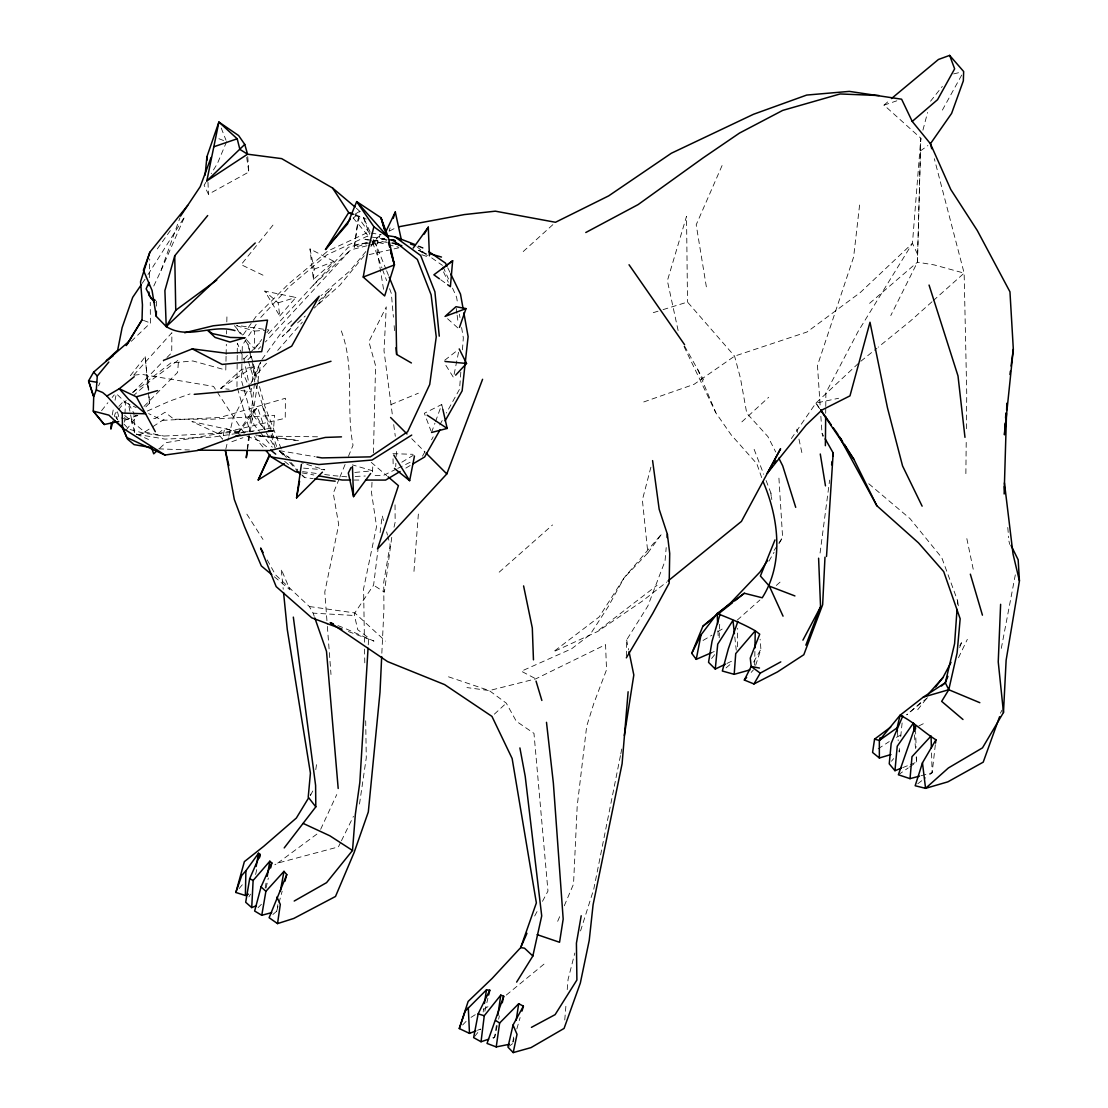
<?xml version="1.0" encoding="UTF-8"?>
<svg xmlns="http://www.w3.org/2000/svg" width="1108" height="1108" viewBox="0 0 1108 1108"><rect width="100%" height="100%" fill="white"/><g stroke="black" fill="none" stroke-linecap="round" stroke-linejoin="round"><path stroke-width="0.75" stroke-dasharray="5 3.75" d="M246.918 340.128L254.605 349.006L254.618 331.084L233.719 324.907L242.513 335.059M236.974 386.609L237.237 354.879M237.251 353.203L237.334 343.189L243.954 359.047L255.062 413.547L275.13 447.895L269.743 430.181M825.695 413.298L825.751 408.187M825.765 406.47L825.889 392.841L858.132 331.43L912.452 243.289L920.817 138.209L884.018 105.135L890.25 99.637M965.871 473.642L966.245 439.087M966.37 428.713L966.744 394.143L964.14 273.136L934.321 158.679M626.352 656.213L626.629 639.939L647.848 606.021L665.049 560.98L666.199 547.587M737.374 646.767L737.693 628.278M754.659 665.146L754.894 651.407M149.331 277.706L149.719 259.023M156.491 306.113L156.602 301.002M226.074 356.305L225.783 370.058L192.847 360.945L170.854 362.967L148.306 380.39L148.777 390.196M226.115 354.588L226.337 344.269M226.558 333.937L226.628 330.503M226.808 321.902L226.96 315.018M869.6 303.329L917.424 262.194L920.817 138.209L917.424 262.194L890.777 315.558M719.189 637.779L719.688 624.303M124.636 422.106L124.899 415.542M124.969 413.893L125.439 402.412L116.326 393.686L115.066 400.21M372.011 482.285L371.512 492.644L376.568 526.48L363.604 588.694L364.449 642.197M372.51 471.911L372.925 463.269M373.424 452.909L375.584 365.751L368.881 341.652L386.276 306.861L384.005 350.793L392.551 416.276M381.844 653.208L383.936 609.109L383.728 582.309L390.127 544.831L387.925 536.743M395.708 466.662L395.875 463.269M396.207 456.482L396.609 447.992M368.258 644.828L368.687 637.945L357.745 629.718L354.477 615.508L354.795 612.932L373.59 585.163L378.008 549.582M957.395 604.262L957.631 600.827L941.772 557.67L910.07 518.669L868.492 483.517M460.817 372.094L459.571 389.185L446.372 413.007M462.438 349.865L463.324 337.898L461.357 326.043M313.356 279.396L314.146 269.189L310.005 248.94L333.965 261.405L313.356 279.396L310.005 248.94M413.976 571.382L418.478 512.561M564.761 1019.997L566.133 1003.114M567.227 989.61L568.058 979.486L574.83 953.032M899.53 748.62L899.184 752.055L898.907 748.828M900.735 736.598L902.12 722.845M247.222 449.266L255.283 376.111L260.435 362.316M859.6 205.022L853.631 257.001L817.469 365.515L820.294 407.827M935.346 744.728L932.133 772.761L926.911 776.763M240.935 390.57L251.045 391.678L251.433 388.326M252.236 381.609L254.051 366.499L241.558 369.504L220.714 388.34L229.134 389.268M380.099 532.643L382.205 515.705L383.52 520.566M820.072 553.031L829.629 480.11M370.321 242.61L354.269 247.513L358.452 217.57L370.224 234.203M315.794 769.631L316.722 763.066M496.384 1025.399L494.68 1037.185L492.132 1039.276M359.504 804.034L366.277 757.817L365.654 718.123M483.171 1012.006L483.684 1008.599M247.569 449.252L257.652 382.897M257.915 381.194L260.754 362.482M512.838 1041.991L513.863 1035.329M354.269 247.513L358.452 217.57M265.172 888.062L266.336 881.359M272.887 914.488L276.654 911.261L277.886 904.613M1001.3 648.374L1015.316 574.83M112.24 414.904L113.501 408.367M239.245 433.297L224.702 428.187L222.542 439.225L218.068 433.588L191.933 421.552L244.48 433.006M458.532 352.289L453.491 377.468L445.056 364.006M620.452 755.601L593.763 889.156L580.343 931.537M620.785 753.939L621.782 748.925M497.215 1025.717L494.68 1037.185L491.647 1038.196M498.655 1019.18L499.376 1015.898M391.761 537.325L384.393 592.157L373.59 585.163M394.019 527.2L395.154 522.145L395.016 502.049M266.031 888.076L268.344 878.007M255.602 874.489L257.153 867.827M484.847 1011.23L487.894 998.294M225.797 449.183L228.497 437.771M228.871 436.136L233.123 418.215L248.691 388.548M650.895 467.174L642.377 499.957L647.848 552.934L624.233 577.67L599.206 616.907L553.363 651.85L597.808 631.421L642.668 600.896L666.684 582.06M922.922 130.162L927.576 112.476M114.304 416.622L115.163 413.519L117.379 410.902M276.654 911.261L278.496 904.585M278.953 902.923L282.166 891.248M513.059 1042.019L514.001 1038.764M516.827 1028.986L520.109 1017.573M755.656 665.354L760.905 649.191L760.116 639.205M389.06 231.129L390.099 227.943M383.548 289.257L376.374 245.63L380.307 234.314M153.79 286.016L160.979 270.671L179.953 217.75M431.538 432.48L434.945 423.145M435.513 421.594L441.746 404.489L424.336 413.284L430.943 430.874M959.625 647.529L962.215 641.13L959.819 645.673M339.2 478.822L333.273 493.24L338.716 524.666L324.783 592.087L327.248 624.704M339.851 477.216L345.114 464.418M348.411 456.399L353.023 445.194C345.516 406.705 355.433 367.441 341.029 330.253M226.586 141.699L217.459 163.444L211.24 173.596M160.979 270.671L184.662 216.669L145.979 277.789M557.684 921.302L560.98 913.546M564.277 905.79L573.529 884.073L577.199 806.084L586.7 726.169L593.763 703.58L606.533 669.772L605.564 644.662L535.843 678.83L489.279 690.575L466.939 687.583M722.07 165.563L696.198 224.786L706.572 288.149M250.74 383.922L261.003 360.779M98.57 385.847L99.955 382.786M320.655 829.31L336.749 794.561M387.094 239.785L382.218 239.245L383.673 236.212M958.489 657.723L967.339 639.344M340.682 842.302L338.411 846.9L277.706 863.104L274.826 864.766M341.43 840.778L353.48 816.277M1000.399 713.206L1001.951 710.186M534.679 915.997L538.585 908.671M542.491 901.33L547.961 891.067L533.973 733.371L516.3 721.253L506.287 703.151L489.279 690.575L445.624 675.838M310.406 795.405L312.816 790.96L310.212 795.239M942.382 110.094L962.838 73.003M422.467 456.191L426.594 448.74M431.538 439.807L433.186 436.829M439.779 424.918L443.075 418.962M753.606 662.127L760.905 649.191M768.938 561.16L774.063 552.255M779.187 543.349L782.608 537.408L778.813 476.26M248.912 896.871L250.533 894.17M205.894 182.308L204.121 185.216L208.47 194.246L248.843 172.003L247.555 154.192M774.146 550.357L777.899 544.596M778.841 543.155L782.608 537.408M256.156 324.381L242.333 345.308L241.502 380.695L254.037 424.738L259.397 431.331M237.652 433.117L251.17 413.076L257.485 407.425L265.172 429.682L251.17 413.076M142.184 283.371L145.037 279.188M791.347 438.574L815.89 403.09L858.312 363.466M243.261 334.713L256.1 316.376L288.509 284.022L327.746 251.031L367.565 232.528M157.294 248.926L170.854 229.799M126.173 430.084L137.489 415.292M262 359.394L286.917 324.921L293.468 319.312M370.917 246.502L377.662 237.237L380.64 235.685M647.848 552.934L661.836 533.751L624.233 577.67L608.167 606.755L590.052 634.662L571.617 648.789L521.328 671.213L535.843 678.83M238.012 433.477L257.485 407.425M254.605 349.006L261.751 339.505M266.848 332.705L268.884 329.99L237.07 325.392M148.32 390.071L145.203 356.748L130.425 375.612L141.575 374.31L213.512 386.401L216.309 390.681M917.715 709.729L927.188 697.666M101.562 410.68L107.892 402.703M930.54 101.216L942.34 86.41M711.599 658.498L714.66 654.676M272.956 225.118L241.156 264.673L264.258 275.795M474.667 1036.409L480.664 1029.041L477.465 1030.288M365.889 251.502L349.823 270.961L320.988 295.697M371.235 245.02L377.662 237.237M364.172 255.754L339.824 285.255L314.215 308.079M112.143 397.467L114.29 394.891M239.093 888.616L243.4 883.464M891.455 761.224L893.657 758.606M118.487 409.586L126.229 400.417M132.877 392.564L163.402 361.056M279.756 315.96L295.878 297.443L264.784 291.099L279.756 315.96L278.136 302.844L264.784 291.099M266.502 363.258L255.283 376.111L251.848 361.153M277.706 350.391L302.387 322.109M316.957 305.392L331.541 288.676L317.968 301.847M920.776 702.527L906.815 714.868M751.182 672.404L753.468 669.855M118.888 406.373L124.415 400.279M366.332 242.943L348.3 247.25L266.709 335.655M366.983 245.754L350.627 249.923L265.421 341.943M134.359 432.342L131.603 419.807L136.118 414.932M144.012 406.387L177.626 372.385L178.568 359.892L148.472 382.426L133.32 395.736M133.722 375.058L171.892 332.719L171.726 352.732L164.593 359.865M260.768 317.4L289.52 286.543L326.749 254.923L366.983 236.35L385.072 239.065L382.218 239.245M462.632 1025.011L467.119 1020.316M243.954 359.047L248.746 354.117M249.937 352.884L261.917 340.572M247.86 359.754L252.541 355.003M258.399 349.075L260.74 346.693M145.84 406.858L149.428 403.257L149.109 396.719M353.244 218.248L360.045 211.489M258.039 907.66L261.419 904.28M290.822 328.203L282.194 336.597L291.155 328.605M131.284 341.292L150.397 322.996L150.259 302.304M313.232 285.213L350.627 249.923M159.718 448.283L165.715 442.743L220.395 433.339L285.241 418.27L285.407 398.257L220.34 417.411L162.516 420.348L148.611 413.616M494.348 714.175L506.287 703.151M741.889 421.857L768.689 397.287M523.225 251.544L553.003 224.536M931.98 301.791L910.097 321.292L878.187 347.192M933.255 300.642L964.14 273.136L934.03 264.867L917.424 262.194M297.553 322.899L305.24 316.057M499.182 572.171L552.532 524.957M737.222 620.134L759.922 599.996M776.306 585.453L780.087 582.102M726.045 667.902L732.222 662.695M927.576 697.721L906.746 714.618M506.287 995.067L545.441 962.935M218.068 433.588L224.702 428.187M860.888 361.222L876.857 348.272M444.696 360.28L456.565 351.001M599.109 629.87L657.086 585.315M917.798 783.758L925.609 777.761M509.112 1046.243L512.589 1043.653M277.706 863.104L319.256 832.343M920.291 150.979L927.895 145.564M132.655 392.287L147.627 381.844M898.38 774.769L908.2 767.955M909.599 766.985L916.607 762.124L916.399 755.518M220.714 388.34L254.051 366.499M124.678 415.445L144.649 432.023L151.602 427.48M152.987 426.58L164.109 419.309M878.118 748.814L889.239 741.571M471.052 1017.366L475.29 1014.679M483.739 1009.333L490.789 1004.873M354.892 214.287L359.92 211.143M401.83 462.202L413.339 455.25M703.012 640.479L711.932 635.175M717.887 631.629L725.325 627.211M405.86 468.088L410.195 465.512M389.587 231.004L395.542 227.888M896.4 737.332L902.383 734.313M918.823 725.989L923.296 723.718M396.221 469.113L383.867 475.207L372.053 475.72M397.758 468.365L411.664 461.51M726.959 663.443L732.79 660.631M125.162 420.14L137.835 415.265M147.309 411.054L169.399 401.221L190.036 393.908M711.239 652.82L714.245 651.518M390.93 404.6L418.381 393.201M902.701 767.636L908.879 765.185M910.43 764.575L916.607 762.124L916.205 757.013M314.146 269.189L333.965 261.405M138.611 434.89L143.375 433.103L163.873 436.053L253.192 431.455M231.863 441.704L242.957 437.702M643.748 401.955L694.01 384.365L734.576 356.139L807.053 331.984L860.293 292.526L912.452 243.289L918.213 255.726M884.018 105.135L896.815 100.814M653.263 312.664L661.421 310.143M663.055 309.631L687.514 302.055L734.576 356.139L740.449 378.174L746.75 413.229L767.913 436.594L775.697 451.981M371.928 242.126L375.127 241.142L371.886 241.752M278.136 302.844L295.878 297.443M921.08 775.711L932.133 772.761L931.551 752.72M368.618 245.339L386.609 240.755M953.656 73.904L961.979 71.909M372.897 241.378L384.379 238.636M369.158 254.605L392.384 249.272M394.046 248.884L399.019 247.749M819.698 408.727L815.89 403.09L838.604 398.271M354.006 245.103L370.252 242.056M354.809 472.437L372.634 470.789L352.372 464.861M254.618 331.084L265.712 330.226M346.749 476.814L333.162 475.623M355.183 476.44L365.308 476.011M353.868 480.041L362.219 480.055M317.511 436.787L256.156 435.984M392.924 453.671L413.104 454.322M158.666 448.851L189.426 449.986M267.222 559.914L275.49 574.803L309.34 606.519L313.135 613.139L354.477 615.508M303.62 468.144L324.796 469.806L301.653 462.825M298.481 440.693L256.017 435.832M302.013 475.429L304.672 477.59L313.149 478.601M255.546 434.945L298.426 440.472M302.539 471.634L317.858 473.628M324.658 474.515L331.458 475.401M309.34 606.519L354.795 612.932L385.418 641.089M387.011 242.347L363.369 238.996L368.355 240.145M370.972 233.054L381.235 234.674M279.507 450.679L315.184 456.759M136.381 434.197L165.037 439.114L213.359 437.064L273.634 427.813L274.576 415.32L212.182 419.198L173.914 419.212L165.023 412.245L155.065 418.658L150.189 417.425M302.179 472.908L313.841 474.986M144.649 432.023L163.873 436.053M117.462 419.766L115.897 416.802L123.694 418.478M125.246 418.81L128.376 419.475M370.017 240.533L386.637 244.383M388.299 244.757L398.271 247.07M421.539 252.444L426.525 253.607M143.375 433.103L128.819 429.17L124.124 424.226M418.353 250.436L426.608 252.804M418.436 246.35L425.971 249.646M355.211 215.575L366.277 219.093M355.045 214.772L364.587 218.054M421.857 254.715L427.951 256.931M348.424 631.546L373.964 641.103L344.117 628.014M143.431 320.378L150.397 322.996M246.973 436.22L259.341 440.887L269.41 449.045M418.464 245.893L423.173 247.721M218.927 138.735L225.049 141.104M337.94 625.618L342.58 627.419M418.921 250.505L424.987 253.192M136.45 434.073L148.527 439.474M125.439 402.412L136.256 407.647M280.116 451.718L288.689 457.355M279.133 450.873L290.171 458.296M431.704 257.887L442.438 265.38M440.762 279.77L446.261 283.731M284.673 461.399L290.005 465.72M274.355 576.811L289.977 589.816L281.21 569.18L283.233 589.262M371.235 462.368L386.775 475.678M416.968 246.696L428.228 256.405M447.549 318.702L458.947 328.924M356.374 208.221L361.388 212.819M411.747 438.713L425.043 452.064M286.432 457.466L283.011 453.698L281.806 450.541M290.988 462.507L297.83 470.041M302.401 475.083L304.672 477.59M279.687 451.316L285.227 457.466M289.673 462.382L297.443 470.969M353.12 217.874L368.618 236.378M373.05 241.669L376.374 245.63L385.986 269.23M254.217 436.594L264.937 449.363M260.463 432.646L272.263 447.175M237.5 329.769L241.322 335.142M245.159 340.502L248.026 344.519L252.901 362.413M815.89 403.09L819.74 408.561M683.996 346.444L715.823 412.772L731.017 434.655L756.806 463.726L761.958 478.393M217.251 392.107L243.372 431.968M246.849 514.14L262.998 539.457M115.897 416.802L117.545 419.586M820.862 416.289L821.998 433.214L823.59 436.04M684.536 346.042L703.608 380.002M447.743 267.776L450 272.429M443.532 271.876L448.325 282.249M370.072 231.904L363.064 216.656L369.546 234.259M373.576 239.536L376.374 245.63M443.117 266.889L448.505 279.036M452.549 288.135L456.593 297.235L457.715 304.007M241.558 369.504L247.652 383.756M248.331 385.349L251.045 391.678M697.597 369.186L715.823 412.772M386.623 270.809L388.548 275.518M221.254 128.099L225.99 140.19M754.133 449.336L763.717 474.307M766.113 480.54L770.905 493.032L771.819 499.556M281.197 448.962L264.881 406.331L259.12 385.182M372.496 242.264L381.914 267.873M382.509 269.466L386.637 280.67M389.587 288.676L391.346 293.481L393.409 317.179M255.38 383.687L276.903 447.286M313.135 613.139L314.243 616.325M248.358 361.346L254.882 382.094M262.416 406.04L269.258 428.574M237.458 388.271L249.937 431.483M386.609 531.882L387.481 535.122M253.344 364.047L258.676 383.562M821.998 433.214L822.842 436.344M1008.917 541.133L1009.79 544.457M117.462 411.802L119.429 419.281M248.026 344.519L251.461 359.491M441.746 404.489L442.826 409.281M796.818 429.184L797.538 432.494M798.965 439.128L802.538 455.693M678.124 330.544L667.376 280.739L686.531 216.309L687.514 302.055M966.841 538.626L973.669 571.409M626.629 639.939L628.679 649.953M131.603 419.807L128.348 403.243L133.943 413.27L134.636 432.189M459.391 314.173L459.959 317.567M246.682 157.405L248.843 172.003M957.631 600.827L958.558 607.364M393.7 424.613L395.307 436.289M456.233 308.412L456.911 313.536M457.147 315.254L458.269 323.799M734.784 636.989L736.266 650.244M145.203 356.748L148.333 391.193M148.486 392.911L149.428 403.257L148.874 396.664M897.383 731.058L898.214 740.753M770.905 493.032L771.196 496.384M394.143 325.655L394.725 332.428M1007.781 527.463L1008.64 537.712M914.432 734.895L915.527 748.509M327.372 626.422L331.001 674.509M717.942 630.687L718.303 639.261M207.985 182.294L208.47 194.246M915.54 729.078L916.136 747.249M393.035 458.823L393.201 467.41M364.56 649.094L364.809 664.634"/><path stroke-width="1.5" d="M825.377 445.693L825.668 416.705M754.95 647.958L755.254 630.784C743.066 623.79 730.158 618.638 717.208 613.513L700.976 634.939L691.766 653.36L696.24 659.343L711.239 652.82M308.481 798.092L296.348 818.05L263.676 846.36L244.369 861.636L235.852 892.466L245.38 895.499L245.893 870.791L258.552 853.243L260.255 854.49L259.48 857.814M234.965 330.586C212.085 323.716 188.18 340.364 166.228 326.569L156.27 316.348L156.38 311.237M127.032 344.546L142.032 319.866L142.447 304.894L140.536 281.723L149.857 252.222L187.667 205.451M108.819 362.067L97.282 376.027L96.313 389.933L93.709 396.595L93.28 411.11L104.263 424.502L118.722 421.483M1004.153 493.988L1006.521 413.506M1006.632 410.071L1006.826 403.229M1000.621 604.317L998.239 661.905L1003.474 712.486L982.491 747.858L948.379 767.969L925.568 788.342L915.18 785.752L922.465 762.816L935.914 739.784C923.476 732.083 913.117 721.447 900.07 715.242L879.337 740.449L879.364 757.983L890.929 754.534M381.692 656.601L380.002 692.223L368.313 811.97L354.131 852.481L335.502 896.469L293.8 918.435L277.526 923.601L269.119 917.715L286.764 874.586L283.98 871.359L265.892 891.331L261.765 915.291L254.646 911.025L261.059 886.871L271.82 862.924L269.826 861.221L253.123 880.458L251.724 907.59L256.363 905.693M824.989 557.172L822.648 604.733L803.812 654.731L777.484 671.919L753.952 683.955L744.341 680.035L751.169 666.448L750.268 658.124L759.714 634.205L755.254 630.784L735.726 653.568L734.189 674.329L722.333 671.019L728.371 648.748L737.817 621.546M1005.496 426.926L1006.175 413.353M1003.474 712.486L1006.133 660.174L1019.429 580.911L1018.169 559.789L1011.05 545.441M825.197 438.865L833.174 452.978L826.513 556.465M368.05 648.277L359.823 782.442L355.349 814.38L352.51 850.473L326.555 882.66L294.202 901.039M628.125 691.752L622.1 763.731L593.099 904.668L589.234 940.332L580.329 983.073L564.069 1028.432L531.023 1047.614L513.212 1052.6L507.949 1047.102L513.046 1025.025L523.405 1006.161L518.71 1003.696L499.639 1023.016L496.232 1046.921L487.035 1043.445L503.711 996.258L500.774 995.109L484.265 1015.745L481.038 1041.742L473.656 1037.628L478.144 1013.875L489.805 990.192L486.454 989.873L465.221 1011.133L459.28 1028.543L469.487 1033.39L475.872 1030.897M1005.219 423.118L1004.43 434.821L1013.321 349.2L1009.956 291.82L977.298 230.533L950.789 189.51L930.429 143.749L912.23 121.423L901.607 99.194L849.337 91.382L806.693 95.066L753.495 114.276L671.365 153.236L608.694 195.867L555.482 222.279L495.331 211.171L464.238 214.592L398.714 226.794M1005.565 418.104L1005.898 413.09M111.299 422.841L110.869 429.087L113.016 421.303M957.035 609.4L954.597 643.679L945.318 682.763L941.509 685.963M667.071 537.546L667.362 534.208L659.177 509.264L652.584 460.609M439.377 278.773L433.879 274.812L452.646 260.768L450.388 286.695L447.632 284.714M915.54 729.078L915.43 725.782L898.38 774.769L910.028 778.647L911.995 756.681L931.052 736.003L931.399 747.706M901.15 768.246L894.959 770.697L897.231 746.238L913.477 722.97L914.169 731.488M725.491 664.135L715.269 669.052L717.721 644.136L732.956 620.425L734.424 633.679M205.118 175.133L206.933 156.671L218.885 122.046L238.622 135.55L244.757 144.414L247.555 154.192L281.654 158.624L332.552 188.014L355.128 207.071M247.029 450.956L246.281 457.77L247.319 450.956M935.54 743.08L935.914 739.784M831.623 464.848L832.066 461.468M832.731 456.371L833.174 452.978M1009.956 374.476L1010.399 371.097M1011.078 366.042L1013.321 349.2M322.442 472.146L296.57 497.894L301.404 464.501M277.526 923.601L280.31 904.377L276.903 897.065M497.852 1015.302L500.774 995.109M484.431 1003.488L486.454 989.873M890.68 727.097L874.572 739.147L872.564 752.443L879.364 757.983M516.162 1020.343L518.71 1003.696M624.344 735.532L633.818 674.994L629.025 651.615M260.255 854.49L249.674 878.699L245.685 902.272L251.724 907.59M267.208 876.317L269.826 861.221M581.201 915.762L576.423 943.157L576.894 980.012L555.122 1014.637L531.424 1027.365M373.881 226.738L388.34 237.417L356.679 201.601L381 217.736L388.34 237.417L394.42 264.909L384.656 295.961L363.23 277.069L367.967 250.339L373.881 226.738L356.679 201.601L347.593 223.885L325.503 249.452L348.688 212.584L332.552 188.014M296.57 497.894L299.576 481.301M206.822 180.936L218.885 122.046L237.209 138.791L239.868 149.386L247.555 154.192L206.822 180.936L244.757 144.414M256.156 866.442L258.552 853.243M280.324 891.317L283.98 871.359M394.462 468.435L409.655 480.678L414.461 456.025M696.24 659.343L700.976 634.939M516.633 982.104L532.851 956.01L541.715 915.914L525.22 776.362L519.901 747.928M513.212 1052.6L517.02 1034.346L513.046 1025.025M502.27 1002.809L503.711 996.258M717.638 623.818L717.208 613.513L744.327 593.251L762.235 597.78C784.242 563.127 778.702 517.879 763.107 481.648M962.977 719.494L941.661 701.364L948.78 689.73L957.104 652.958L960.165 618.79L943.725 571.645L918.546 542.92L876.83 505.733L838.895 436.053M270.657 867.952L271.82 862.924M488.656 995.053L489.805 990.192M897.383 731.058L897.106 727.831L900.07 715.242L923.283 697.126L945.318 682.763L947.908 676.351M284.922 881.248L286.764 874.586M874.572 739.147L879.337 740.449L880.112 737.693M207.681 215.548L174.732 255.809L164.898 290.559L166.228 326.569L255.228 242.998M521.993 1011.05L523.405 1006.161M720.062 614.192L712.042 641.241L708.538 662.335L715.269 669.052M393.215 218.373L395.293 211.988L401.345 239.799M459.28 1028.543L468.13 1001.452L492.243 978.322L520.705 947.575L526.951 933.31M235.852 892.466L241.766 875.431L245.893 870.791M459.488 327.359L465.997 308.606L456.011 306.694L446.247 315.351M149.857 252.222L143.403 270.2L152.073 290.476L156.27 316.348M999.61 716.682L983.212 762.152L947.866 781.846L925.568 788.342L922.465 762.816M211.088 157.461L200.229 186.629L180.521 216.143M388.063 476.786L398.423 485.664L377.482 548.986L446.801 473.919L482.576 379.296M805.848 645.147L820.557 606.865L818.604 558.21M774.977 539.928L760.407 576.008L769.354 586.146L783.051 616.173M691.766 653.36L702.888 626.228L730.878 602.6L760.046 571.936L767.567 560.426M902.798 715.962L891.192 743.33L889.239 763.841L894.959 770.697M284.313 463.726L258.219 479.958L269.452 454.876M258.219 479.958L269.95 454.959M385.847 231.669L395.293 211.988M351.028 467.59L348.327 473.033L353.549 496.619L370.626 473.504M935.609 686.932L942.977 677.542L950.996 662.362M802.926 640.147L820.557 606.865M922.119 506.162L902.563 465.942L887.466 407.799L870.002 322.248L849.975 395.861L821.914 410.029L806.139 425.015L767.304 473.282L780.586 448.74L741.418 521.425L668.013 581.008M439.987 429.904L424.655 456.953L413.09 463.809M445.111 420.888L462.147 390.819L468.116 336.624L463.85 312.83M129.622 340.849L93.626 372.136L88.571 380.861L93.266 395.888M424.239 234.134L428.284 227.168L429.419 255.796M753.952 683.955L760.226 673.138L780.794 661.878M166.228 326.569L175.757 310.24L216.752 280.061M626.339 657.847L652.667 613.527L669.177 583.154L669.717 553.418L667.362 534.208M126.187 345.585L142.032 319.866M141.242 284.77L132.697 297.346L122.115 327.636L117.683 350.156L106.216 360.889L113.03 355.931M767.304 473.282L772.11 466.357M774.035 463.573L775.96 460.803M413.201 248.067L428.284 227.168M284.202 847.925L315.808 806.846L315.6 785.364L293.329 617.114M325.503 249.452L350.391 219.038M928.546 693.774L942.977 677.542M744.341 680.035L746.626 677.487M455.665 375.141L466.523 363.466L459.211 348.923M291.113 326.181L319.215 296.21L291.709 346.139L265.505 360.266L222.182 364.435L192.293 348.882L163.444 360.377M157.322 450.499L153.721 453.823L151.408 447.452M891.497 98.543L938.434 59.472L949.639 55.4L963.655 71.521L963.337 80.842L951.62 113.39L930.429 143.749L931.717 148.735M912.23 121.423L937.562 99.678L954.639 68.835L949.639 55.4M134.22 376.734L119.29 388.742L106.867 396.027L102.684 392.509L96.313 389.933M702.888 626.228L713.58 617.724M717.596 614.538L732.305 602.835M734.978 600.702L744.327 593.251M442.161 268.912L452.646 260.768M879.337 740.449L897.106 727.831M411.733 435.07L372.053 460.028L318.813 464.529L271.377 457.022L266.017 450.637M400.071 471.509L385.612 480.083L365.557 480.055M585.786 232.514L638.111 204.592L703.012 157.959L739.507 133.071L782.705 110.398L840.113 93.958L879.101 95.551M245.38 895.499L248.358 894.17M363.23 277.069L394.42 264.909L390.542 250.408M445.028 316.431L465.997 308.606M239.924 434.848L197.459 450.527L164.94 455.028L126.824 437.521L122.476 427.965L108.916 415.14L93.28 411.11L104.263 424.502M213.927 146.727L237.209 138.791M481.038 1041.742L488.628 1039.207M331.001 361.277L231.863 391.013L194.205 394.337M155.3 431.691L145.633 413.81L128.597 399.309L119.29 388.742L136.367 396.816L157.655 390.584M923.283 697.126L948.78 689.73L979.832 702.694M734.189 674.329L749.894 669.911M261.765 915.291L271.695 912.604M910.028 778.647L919.501 776.126M431.538 432.48L447.175 428.436L442.826 409.281M184.69 332.76L213.221 325.794L267.499 320.129L261.682 351.665L226.129 353.217L192.293 348.882M496.232 1046.921L509.32 1044.304M235.533 436.303L273.399 430.763L268.344 430.929M341.472 436.857L325.337 437.438L269.784 450.541L197.903 450.18M350.53 480.041L342.164 480.027L318.841 475.872M106.867 396.027L122.24 413.062L145.633 413.81L136.367 396.816M445.028 361.471L466.523 363.466M391.955 240.339L395.21 240.699M314.852 478.794L335.184 481.218M392.08 243.067L398.838 244.023M390.002 239.799L393.298 240.298L417.342 259.438L431.109 294.797L436.247 336.915L429.724 384.49L407.633 431.732L370.404 456.856L321.985 457.909L316.888 457.05M391.553 239.882L394.933 240.394M388.077 235.741L394.905 236.821L415.32 244.688M96.701 382.232L88.571 380.861L93.709 396.595M150.466 447.438L134.068 444.627L127.475 439.073L121.908 425.375M300.503 472.617L295.504 471.731L271.377 457.022M759.492 668.055L751.169 666.448L760.226 673.138M395.224 243.815L401.83 245.699M429.918 253.746L441.483 257.056M410.528 244.079L415.278 245.45M478.144 1013.875L484.265 1015.745M537.158 934.64L559.554 942.271L563.183 919.072L553.363 783.079L546.493 722.333M353.466 214.218L348.688 212.584L352.399 214.44M342.04 629.15L311.708 617.793L276.169 586.617L260.602 548.017L263.095 552.476M769.354 586.146L794.921 595.938M333.314 623.818L330.226 622.613L387.523 661.573L444.613 684.606L491.952 716.391L512.131 758.509L536.369 902.909L520.705 947.575L524.513 948.185L532.851 956.01M303.218 823.438L329.893 835.82L352.51 850.473M249.674 878.699L253.123 880.458M155.217 300.282L151.076 298.121L146.145 288.842L148.957 282.415L148.957 285.629M396.055 347.663L396.636 354.435L411.4 362.967M495.581 1020.44L499.639 1023.016M164.94 455.028L122.476 427.965L122.24 413.062M427.189 415.181L447.175 428.436M428.754 251.571L445.499 263.122L446.995 266.225M394.905 236.821L420.68 255.505L434.904 291.792L439.267 336.153M270.671 450.07L275.712 454.141M296.681 471.122L300.67 474.349M115.44 421.317L121.811 426.566M271.751 574.636L261.336 565.953L244.466 526.535L234.314 499.445L225.409 450.817L228.899 465.595M261.059 886.871L265.892 891.331M390.584 417.481L406.982 433.934M426.248 453.283L446.801 473.919M93.626 372.136L97.282 376.027M154.663 302.539L148.971 295.282L148.971 292.069M315.808 806.846L308.218 797.151L310.42 773.135L287.263 629.441L283.565 592.614M820.709 409.918L831.319 424.973M833.244 427.702L838.064 434.544M629.039 264.757L684.578 344.699M820.654 410.14L853.977 459.474L876.83 505.733M839.836 437.314L842.482 441.469M844.254 444.239L853.977 459.474M839.85 437.425L842.537 441.746M844.324 444.627L847.011 448.948M393.811 455.097L409.655 480.678M778.813 458.13L782.705 465.831L795.71 507.339M945.318 682.763L948.78 689.73M450.748 273.981L460.499 294.132L462.936 307.733M389.185 277.097L395.584 292.831L396.636 354.435M314.797 617.918L326.5 651.338L338.189 788.48M929.058 285.061L958.005 375.944L964.971 437.341M536.037 681.101L541.854 700.45M970.345 574.166L982.436 615.162M384.241 229.134L381 217.736L386.678 235.893M390.722 251.904L394.42 264.909M388.396 242.347L389.684 247.181M1019.429 580.911L1013.031 554L1004.43 482.908M523.585 585.91L532.311 628.001L533.46 659.856M820.28 454.003L825.474 485.858M1004.347 486.426L1004.914 493.268M468.282 1007.546L469.487 1033.39M206.933 156.671L207.085 160.092M352.441 466.523L353.549 496.619M174.732 255.809L175.757 310.24M244.813 337.76L229.993 342.053L215.118 337.455L208.069 330.724L212.639 333.66L230.339 337.455L244.813 337.76"/></g></svg>
